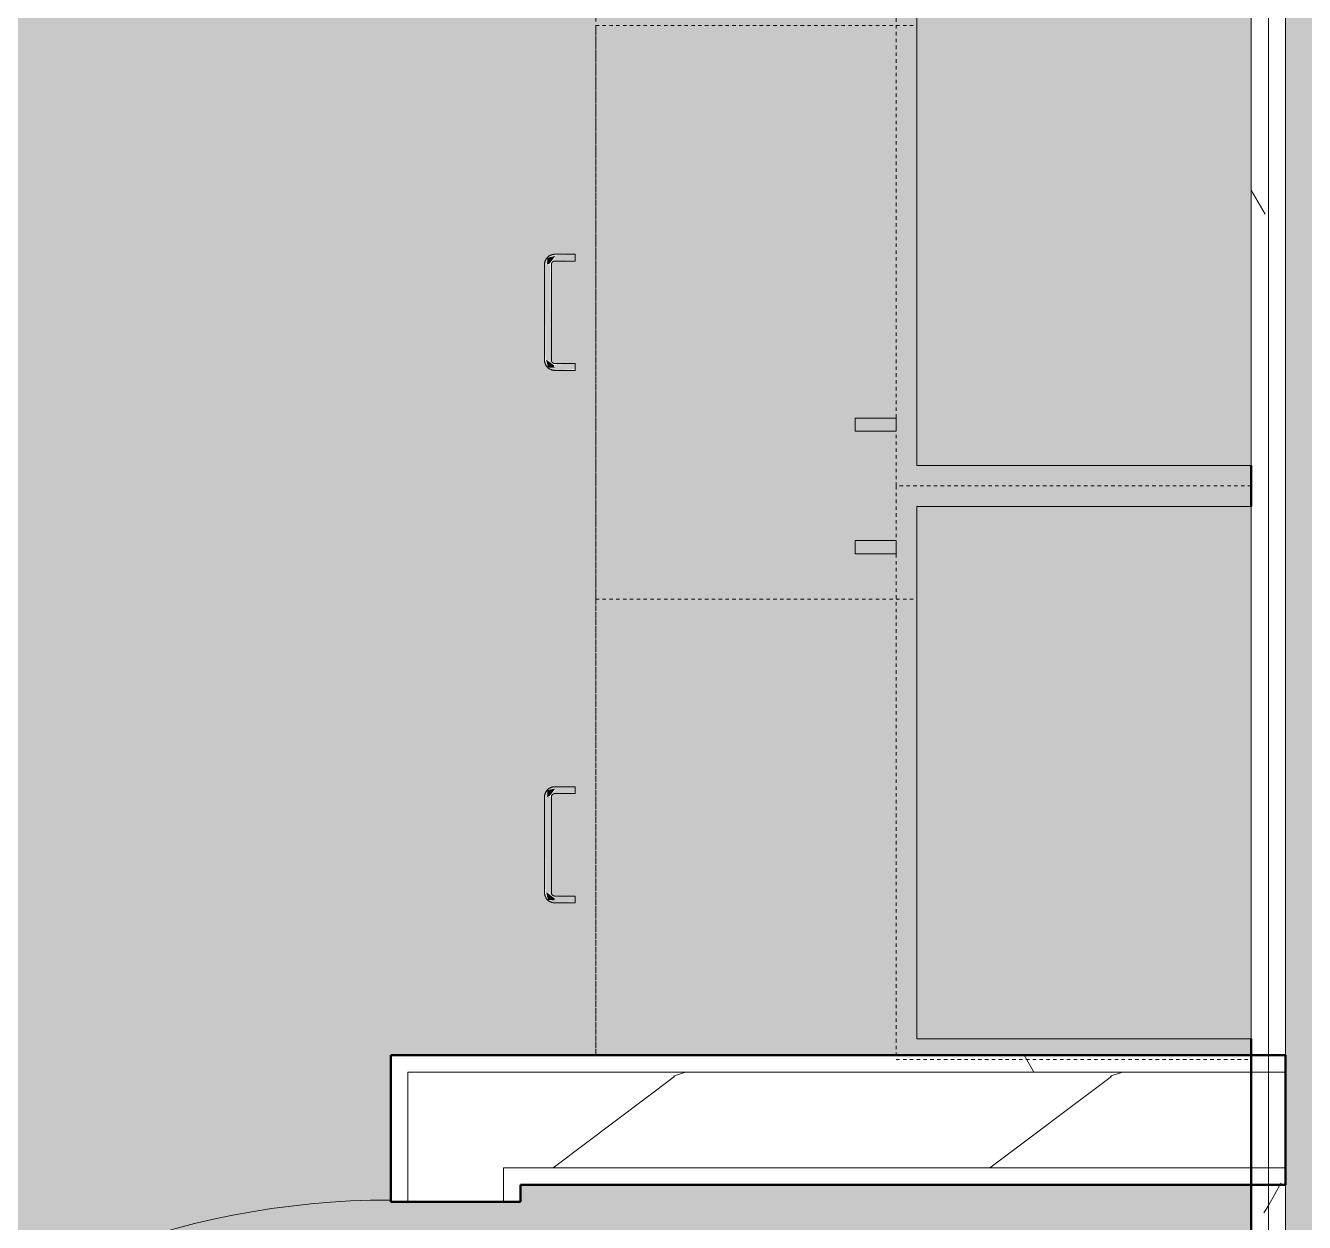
# Model space of a CAD drawing. Header units: inches. Extents: x -4218 to -1814, y 9706 to 12426.
# Drawn here: x -2561 to -2514.18, y 11286.82 to 11330.65 of the extents above; entities that cross this region are included whole.
import ezdxf

# ---------------------------------------------------------------- set-up
doc = ezdxf.new("R2010")
doc.units = ezdxf.units.IN
doc.header["$MEASUREMENT"] = 0
doc.linetypes.add('Dash', pattern=[0.25, 0.125, -0.125])
for name, color, linetype, lineweight in [('0-1', 7, 'Continuous', 5), ('0-2', 10, 'Continuous', 13), ('A-AREA-PATT-3', 7, 'Continuous', 9), ('A-DOOR-1', 7, 'Continuous', 9), ('A-DOOR-2', 50, 'Continuous', 20), ('A-WALL', 113, 'Continuous', 13), ('A-WALL-2', 250, 'Continuous', 50), ('A-WALL-3', 10, 'Continuous', 13), ('A-WALL-PATT-1', 7, 'Continuous', 9), ('A-WALL-PATT-2', 253, 'Continuous', 9), ('A-WALL-PATT-4', 111, 'Continuous', 9), ('I-WALL-3', 2, 'Continuous', 50), ('Q-CASE', 31, 'Continuous', 9), ('Q-CASE-1', 9, 'Continuous', 9), ('Q-CASE-3', 7, 'Continuous', 9), ('Q-CASE-4', 7, 'Dash', 9), ('Q-CASE-HDLN-1', 7, 'Dash', 9), ('Q-CASE-HDLN-2', 31, 'Continuous', 9)]:
    doc.layers.add(name, color=color, linetype=linetype, lineweight=lineweight)
pattern_1 = [(0, (0, 0), (30.72, 7.68), [1.267, -21.773, 1.267, -21.773, -122.88]), (0, (0, 0), (30.72, 7.68), [-46.08, 1.267, -44.813, 1.267, -21.773, -53.76]), (0, (0, 0), (30.72, 7.68), [-115.2, 1.267, -14.093, 1.267, -37.133]), (120, (11.52, 3.84), (-22.011075, 22.7643004), [1.267, -21.773, 1.267, -21.773, -122.88]), (120, (11.52, 3.84), (-22.011075, 22.7643004), [-46.08, 1.267, -44.813, 1.267, -21.773, -53.76]), (120, (11.52, 3.84), (-22.011075, 22.7643004), [-115.2, 1.267, -14.093, 1.267, -37.133]), (240, (15.36, 19.2), (-8.708925, -30.4443004), [1.267, -21.773, 1.267, -21.773, -122.88]), (240, (15.36, 19.2), (-8.708925, -30.4443004), [-46.08, 1.267, -44.813, 1.267, -21.773, -53.76]), (240, (15.36, 19.2), (-8.708925, -30.4443004), [-115.2, 1.267, -14.093, 1.267, -37.133])]

# ---------------------------------------------------------------- blocks, each defined once
blk = doc.blocks.new('OD_CW_Countertop - OD_CW_Countertop-2380624-FLOOR PLAN - 3RD FLOOR')
at = {"layer": 'Q-CASE-HDLN-1'}
blk.add_line((0.738, 0), (130.706, 0), dxfattribs=at)
blk = doc.blocks.new('Single-Flush - 30_ x 80_ - MAGIC PAK DOOR-1421383-FLOOR PLAN - 3RD FLOOR')
at = {"layer": 'A-DOOR-1'}
blk.add_arc((15, -2.375), 30.067, 180, 266.1859, dxfattribs=at)
at = {"layer": 'A-DOOR-2'}
for p, q in [((13, -2.375), (13, -32.375)), ((15, -2.375), (13, -2.375)), ((15, -2.375), (15, -32.375)), ((15, -32.375), (13, -32.375))]:
    blk.add_line(p, q, dxfattribs=at)
blk = doc.blocks.new('Drawer_Base_Cabinet_3_drawer_12205 - 21_-V70-FLOOR PLAN - 3RD FLOOR')
at = {"layer": 'Q-CASE'}
for points in [[(-1.383, -24.75), (-1.351, -25.5), (-1.142, -25.5), (-1.174, -24.75), (-1.371, -24.75)], [(2.617, -24.75), (2.649, -25.5), (2.858, -25.5), (2.826, -24.75), (2.629, -24.75)], [(-1.325, -25.5), (-1.253, -25.77), (-1.012, -25.782), (-1.047, -25.687), (-1.295, -25.5)], [(-1.012, -25.75), (-1.012, -25.875), (2.488, -25.838), (2.488, -25.625), (-1.012, -25.662), (-1.012, -25.718)], [(2.488, -25.812), (2.756, -25.75), (2.77, -25.5), (2.675, -25.535), (2.488, -25.782)]]:
    blk.add_hatch(color=256, dxfattribs=at).paths.add_polyline_path(points, flags=0)
at = {"layer": 'Q-CASE-HDLN-1'}
for p, q in [((-9.762, -24), (-9.762, -12.25)), ((11.238, -24), (11.238, -12.25)), ((11.238, -24), (-9.762, -24))]:
    blk.add_line(p, q, dxfattribs=at)
at = {"layer": 'Q-CASE-HDLN-2'}
for p, q in [((-1.387, -24.75), (-1.387, -25.5)), ((-1.387, -24.75), (-1.383, -24.75)), ((-1.383, -24.75), (-1.387, -24.75)), ((-1.387, -24.75), (-1.387, -25.5)), ((-1.387, -24.75), (-1.383, -24.75)), ((-1.383, -24.75), (-1.387, -24.75)), ((-1.387, -24.75), (-1.387, -25.5)), ((-1.387, -24.75), (-1.137, -24.75)), ((-1.383, -24.75), (-1.387, -24.75)), ((-1.142, -24.75), (-1.137, -24.75)), ((-1.137, -24.75), (-1.142, -24.75)), ((-1.142, -24.75), (-1.137, -24.75)), ((-1.137, -24.75), (-1.142, -24.75)), ((-1.137, -24.75), (-1.142, -24.75)), ((-1.137, -25.5), (-1.137, -24.75)), ((-1.137, -25.5), (-1.137, -24.75)), ((-1.137, -25.5), (-1.137, -24.75)), ((2.613, -24.75), (2.613, -25.5)), ((2.617, -24.75), (2.613, -24.75)), ((2.613, -24.75), (2.617, -24.75)), ((2.613, -24.75), (2.613, -25.5)), ((2.617, -24.75), (2.613, -24.75)), ((2.613, -24.75), (2.617, -24.75)), ((2.613, -24.75), (2.613, -25.5)), ((2.617, -24.75), (2.613, -24.75)), ((2.613, -24.75), (2.863, -24.75)), ((2.863, -24.75), (2.858, -24.75)), ((2.858, -24.75), (2.863, -24.75)), ((2.863, -24.75), (2.858, -24.75)), ((2.858, -24.75), (2.863, -24.75)), ((2.863, -24.75), (2.858, -24.75)), ((2.863, -25.5), (2.863, -24.75)), ((2.863, -25.5), (2.863, -24.75)), ((2.863, -25.5), (2.863, -24.75)), ((2.488, -25.625), (-1.012, -25.625)), ((-1.012, -25.875), (2.488, -25.875))]:
    blk.add_line(p, q, dxfattribs=at)
at = {"layer": 'Q-CASE-HDLN-2', "flags": 128}
for points in [[(-1.387, -25.5), (-1.387, -25.515), (-1.386, -25.53), (-1.385, -25.545), (-1.383, -25.56), (-1.38, -25.575), (-1.377, -25.589), (-1.373, -25.604), (-1.368, -25.618), (-1.363, -25.632), (-1.358, -25.646), (-1.352, -25.66), (-1.345, -25.673), (-1.338, -25.686), (-1.33, -25.699), (-1.322, -25.712), (-1.313, -25.724), (-1.304, -25.736), (-1.294, -25.747), (-1.284, -25.758)], [(-1.387, -25.5), (-1.387, -25.515), (-1.386, -25.53), (-1.385, -25.545), (-1.383, -25.56), (-1.38, -25.575), (-1.377, -25.589), (-1.373, -25.604), (-1.368, -25.618), (-1.363, -25.632), (-1.358, -25.646), (-1.352, -25.66), (-1.345, -25.673), (-1.338, -25.686), (-1.33, -25.699), (-1.322, -25.712), (-1.313, -25.724), (-1.304, -25.736), (-1.294, -25.747), (-1.284, -25.758)], [(-1.387, -25.5), (-1.387, -25.515), (-1.386, -25.53), (-1.385, -25.545), (-1.383, -25.56), (-1.38, -25.575), (-1.377, -25.589), (-1.373, -25.604), (-1.368, -25.618), (-1.363, -25.632), (-1.358, -25.646), (-1.352, -25.66), (-1.345, -25.673), (-1.338, -25.686), (-1.33, -25.699), (-1.322, -25.712), (-1.313, -25.724), (-1.304, -25.736), (-1.294, -25.747), (-1.284, -25.758), (-1.274, -25.769), (-1.263, -25.779), (-1.251, -25.789), (-1.239, -25.798), (-1.227, -25.807), (-1.215, -25.816), (-1.202, -25.823), (-1.189, -25.831), (-1.176, -25.838), (-1.162, -25.844), (-1.148, -25.85), (-1.134, -25.855), (-1.12, -25.859), (-1.105, -25.863), (-1.091, -25.867), (-1.076, -25.87), (-1.061, -25.872), (-1.046, -25.873), (-1.031, -25.875), (-1.016, -25.875), (-1.012, -25.875)], [(-1.012, -25.625), (-1.017, -25.625), (-1.022, -25.625), (-1.027, -25.624), (-1.032, -25.623), (-1.037, -25.623), (-1.042, -25.621), (-1.047, -25.62), (-1.052, -25.619), (-1.056, -25.617), (-1.061, -25.615), (-1.066, -25.613), (-1.07, -25.611), (-1.074, -25.608), (-1.079, -25.606), (-1.083, -25.603), (-1.087, -25.6), (-1.091, -25.597), (-1.095, -25.594), (-1.098, -25.591), (-1.102, -25.587), (-1.105, -25.583), (-1.109, -25.58), (-1.112, -25.576), (-1.115, -25.572), (-1.117, -25.568), (-1.12, -25.563), (-1.123, -25.559), (-1.125, -25.554), (-1.127, -25.55), (-1.129, -25.545), (-1.131, -25.541), (-1.132, -25.536), (-1.133, -25.531), (-1.135, -25.526), (-1.135, -25.521), (-1.136, -25.516), (-1.137, -25.511), (-1.137, -25.506), (-1.137, -25.501), (-1.137, -25.5)], [(-1.012, -25.625), (-1.017, -25.625), (-1.022, -25.625), (-1.027, -25.624), (-1.032, -25.623), (-1.037, -25.623), (-1.042, -25.621), (-1.047, -25.62), (-1.052, -25.619), (-1.056, -25.617), (-1.061, -25.615), (-1.066, -25.613), (-1.07, -25.611), (-1.074, -25.608), (-1.079, -25.606), (-1.083, -25.603), (-1.087, -25.6), (-1.091, -25.597), (-1.095, -25.594), (-1.098, -25.591), (-1.102, -25.587), (-1.105, -25.583), (-1.109, -25.58), (-1.112, -25.576), (-1.115, -25.572), (-1.117, -25.568), (-1.12, -25.563), (-1.123, -25.559), (-1.125, -25.554), (-1.127, -25.55), (-1.129, -25.545), (-1.131, -25.541), (-1.132, -25.536), (-1.133, -25.531), (-1.135, -25.526), (-1.135, -25.521), (-1.136, -25.516), (-1.137, -25.511), (-1.137, -25.506), (-1.137, -25.501), (-1.137, -25.5)], [(-1.012, -25.625), (-1.017, -25.625), (-1.022, -25.625), (-1.027, -25.624), (-1.032, -25.623), (-1.037, -25.623), (-1.042, -25.621), (-1.047, -25.62), (-1.052, -25.619), (-1.056, -25.617), (-1.061, -25.615), (-1.066, -25.613), (-1.07, -25.611), (-1.074, -25.608), (-1.079, -25.606), (-1.083, -25.603), (-1.087, -25.6), (-1.091, -25.597), (-1.095, -25.594), (-1.098, -25.591), (-1.102, -25.587), (-1.105, -25.583), (-1.109, -25.58), (-1.112, -25.576), (-1.115, -25.572), (-1.117, -25.568), (-1.12, -25.563), (-1.123, -25.559), (-1.125, -25.554), (-1.127, -25.55), (-1.129, -25.545), (-1.131, -25.541), (-1.132, -25.536), (-1.133, -25.531), (-1.135, -25.526), (-1.135, -25.521), (-1.136, -25.516), (-1.137, -25.511), (-1.137, -25.506), (-1.137, -25.501), (-1.137, -25.5)], [(2.488, -25.875), (2.503, -25.875), (2.518, -25.874), (2.533, -25.872), (2.547, -25.87), (2.562, -25.868), (2.577, -25.864), (2.591, -25.86), (2.606, -25.856), (2.62, -25.851), (2.634, -25.845), (2.647, -25.839), (2.661, -25.833), (2.674, -25.825), (2.687, -25.818), (2.699, -25.81), (2.712, -25.801), (2.724, -25.792), (2.735, -25.782), (2.746, -25.772), (2.757, -25.761), (2.767, -25.75), (2.777, -25.739), (2.786, -25.727), (2.795, -25.715), (2.803, -25.703), (2.811, -25.69), (2.818, -25.677), (2.825, -25.663), (2.832, -25.65), (2.837, -25.636), (2.842, -25.622), (2.847, -25.608), (2.851, -25.593), (2.854, -25.578), (2.857, -25.564), (2.86, -25.549), (2.861, -25.534), (2.862, -25.519), (2.863, -25.504), (2.863, -25.5)], [(2.613, -25.5), (2.613, -25.505), (2.612, -25.51), (2.612, -25.515), (2.611, -25.52), (2.61, -25.525), (2.609, -25.53), (2.608, -25.535), (2.606, -25.539), (2.605, -25.544), (2.603, -25.549), (2.601, -25.553), (2.599, -25.558), (2.596, -25.562), (2.594, -25.566), (2.591, -25.571), (2.588, -25.575), (2.585, -25.579), (2.582, -25.582), (2.578, -25.586), (2.575, -25.59), (2.571, -25.593), (2.567, -25.596), (2.563, -25.599), (2.559, -25.602), (2.555, -25.605), (2.551, -25.608), (2.547, -25.61), (2.542, -25.613), (2.538, -25.615), (2.533, -25.617), (2.528, -25.618), (2.524, -25.62), (2.519, -25.621), (2.514, -25.622), (2.509, -25.623), (2.504, -25.624), (2.499, -25.624), (2.494, -25.625), (2.489, -25.625), (2.488, -25.625)], [(2.613, -25.5), (2.613, -25.505), (2.612, -25.51), (2.612, -25.515), (2.611, -25.52), (2.61, -25.525), (2.609, -25.53), (2.608, -25.535), (2.606, -25.539), (2.605, -25.544), (2.603, -25.549), (2.601, -25.553), (2.599, -25.558), (2.596, -25.562), (2.594, -25.566), (2.591, -25.571), (2.588, -25.575), (2.585, -25.579), (2.582, -25.582), (2.578, -25.586), (2.575, -25.59), (2.571, -25.593), (2.567, -25.596), (2.563, -25.599), (2.559, -25.602), (2.555, -25.605), (2.551, -25.608), (2.547, -25.61), (2.542, -25.613), (2.538, -25.615), (2.533, -25.617), (2.528, -25.618), (2.524, -25.62), (2.519, -25.621), (2.514, -25.622), (2.509, -25.623), (2.504, -25.624), (2.499, -25.624), (2.494, -25.625), (2.489, -25.625)], [(2.613, -25.5), (2.613, -25.505), (2.612, -25.51), (2.612, -25.515), (2.611, -25.52), (2.61, -25.525), (2.609, -25.53), (2.608, -25.535), (2.606, -25.539), (2.605, -25.544), (2.603, -25.549), (2.601, -25.553), (2.599, -25.558), (2.596, -25.562), (2.594, -25.566), (2.591, -25.571), (2.588, -25.575), (2.585, -25.579), (2.582, -25.582), (2.578, -25.586), (2.575, -25.59), (2.571, -25.593), (2.567, -25.596), (2.563, -25.599), (2.559, -25.602), (2.555, -25.605), (2.551, -25.608), (2.547, -25.61), (2.542, -25.613), (2.538, -25.615), (2.533, -25.617), (2.528, -25.618), (2.524, -25.62), (2.519, -25.621), (2.514, -25.622), (2.509, -25.623), (2.504, -25.624), (2.499, -25.624), (2.494, -25.625), (2.489, -25.625)], [(2.767, -25.75), (2.777, -25.739), (2.786, -25.727), (2.795, -25.715), (2.803, -25.703), (2.811, -25.69), (2.818, -25.677), (2.825, -25.663), (2.832, -25.65), (2.837, -25.636), (2.842, -25.622), (2.847, -25.608), (2.851, -25.593), (2.854, -25.578), (2.857, -25.564), (2.86, -25.549), (2.861, -25.534), (2.862, -25.519), (2.863, -25.504), (2.863, -25.5)], [(2.767, -25.75), (2.777, -25.739), (2.786, -25.727), (2.795, -25.715), (2.803, -25.703), (2.811, -25.69), (2.818, -25.677), (2.825, -25.663), (2.832, -25.65), (2.837, -25.636), (2.842, -25.622), (2.847, -25.608), (2.851, -25.593), (2.854, -25.578), (2.857, -25.564), (2.86, -25.549), (2.861, -25.534), (2.862, -25.519), (2.863, -25.504), (2.863, -25.5)], [(-1.263, -25.779), (-1.251, -25.789), (-1.239, -25.798), (-1.227, -25.807), (-1.215, -25.816), (-1.202, -25.823), (-1.189, -25.831), (-1.176, -25.838), (-1.162, -25.844), (-1.148, -25.85), (-1.134, -25.855), (-1.12, -25.859), (-1.105, -25.863), (-1.091, -25.867), (-1.076, -25.87), (-1.061, -25.872), (-1.046, -25.873), (-1.031, -25.875), (-1.016, -25.875), (-1.012, -25.875)], [(-1.263, -25.779), (-1.251, -25.789), (-1.239, -25.798), (-1.227, -25.807), (-1.215, -25.816), (-1.202, -25.823), (-1.189, -25.831), (-1.176, -25.838), (-1.162, -25.844), (-1.148, -25.85), (-1.134, -25.855), (-1.12, -25.859), (-1.105, -25.863), (-1.091, -25.867), (-1.076, -25.87), (-1.061, -25.872), (-1.046, -25.873), (-1.031, -25.875), (-1.016, -25.875), (-1.012, -25.875)], [(2.488, -25.875), (2.503, -25.875), (2.518, -25.874), (2.533, -25.872), (2.547, -25.87), (2.562, -25.868), (2.577, -25.864), (2.591, -25.86), (2.606, -25.856), (2.62, -25.851), (2.634, -25.845), (2.647, -25.839), (2.661, -25.833), (2.674, -25.825), (2.687, -25.818), (2.699, -25.81), (2.712, -25.801), (2.724, -25.792), (2.735, -25.782), (2.746, -25.772)], [(2.488, -25.875), (2.503, -25.875), (2.518, -25.874), (2.533, -25.872), (2.547, -25.87), (2.562, -25.868), (2.577, -25.864), (2.591, -25.86), (2.606, -25.856), (2.62, -25.851), (2.634, -25.845), (2.647, -25.839), (2.661, -25.833), (2.674, -25.825), (2.687, -25.818), (2.699, -25.81), (2.712, -25.801), (2.724, -25.792), (2.735, -25.782), (2.746, -25.772)]]:
    blk.add_lwpolyline(points, dxfattribs=at)
blk = doc.blocks.new('Drawer_Base_Cabinet_3_drawer_12205 - 18_-V71-FLOOR PLAN - 3RD FLOOR')
at = {"layer": 'Q-CASE'}
for points in [[(-1.383, -25.5), (-1.142, -25.5), (-1.174, -24.75), (-1.383, -24.75), (-1.383, -25.447)], [(2.617, -24.75), (2.649, -25.5), (2.858, -25.5), (2.826, -24.75), (2.629, -24.75)], [(-1.325, -25.5), (-1.262, -25.768), (-1.012, -25.782), (-1.047, -25.687), (-1.295, -25.5)], [(-1.012, -25.625), (-1.012, -25.875), (2.488, -25.838), (2.488, -25.625), (-0.644, -25.625)], [(2.488, -25.812), (2.756, -25.75), (2.77, -25.5), (2.705, -25.5), (2.488, -25.782)]]:
    blk.add_hatch(color=256, dxfattribs=at).paths.add_polyline_path(points, flags=0)
at = {"layer": 'Q-CASE-HDLN-1'}
for p, q in [((-8.262, -24), (-8.262, -12.25)), ((8.436, -24), (-8.262, -24))]:
    blk.add_line(p, q, dxfattribs=at)
at = {"layer": 'Q-CASE-HDLN-2'}
for p, q in [((-1.387, -24.75), (-1.387, -25.5)), ((-1.387, -24.75), (-1.383, -24.75)), ((-1.383, -24.75), (-1.387, -24.75)), ((-1.387, -24.75), (-1.387, -25.5)), ((-1.387, -24.75), (-1.383, -24.75)), ((-1.383, -24.75), (-1.387, -24.75)), ((-1.387, -24.75), (-1.387, -25.5)), ((-1.387, -24.75), (-1.137, -24.75)), ((-1.383, -24.75), (-1.387, -24.75)), ((-1.142, -24.75), (-1.137, -24.75)), ((-1.137, -24.75), (-1.142, -24.75)), ((-1.142, -24.75), (-1.137, -24.75)), ((-1.137, -24.75), (-1.142, -24.75)), ((-1.137, -24.75), (-1.142, -24.75)), ((-1.137, -25.5), (-1.137, -24.75)), ((-1.137, -25.5), (-1.137, -24.75)), ((-1.137, -25.5), (-1.137, -24.75)), ((2.613, -24.75), (2.613, -25.5)), ((2.617, -24.75), (2.613, -24.75)), ((2.613, -24.75), (2.617, -24.75)), ((2.613, -24.75), (2.613, -25.5)), ((2.617, -24.75), (2.613, -24.75)), ((2.613, -24.75), (2.617, -24.75)), ((2.613, -24.75), (2.613, -25.5)), ((2.617, -24.75), (2.613, -24.75)), ((2.613, -24.75), (2.863, -24.75)), ((2.863, -24.75), (2.858, -24.75)), ((2.858, -24.75), (2.863, -24.75)), ((2.863, -24.75), (2.858, -24.75)), ((2.858, -24.75), (2.863, -24.75)), ((2.863, -24.75), (2.858, -24.75)), ((2.863, -25.5), (2.863, -24.75)), ((2.863, -25.5), (2.863, -24.75)), ((2.863, -25.5), (2.863, -24.75)), ((2.488, -25.625), (-1.012, -25.625)), ((-1.012, -25.875), (2.488, -25.875))]:
    blk.add_line(p, q, dxfattribs=at)
at = {"layer": 'Q-CASE-HDLN-2', "flags": 128}
for points in [[(-1.387, -25.5), (-1.387, -25.515), (-1.386, -25.53), (-1.385, -25.545), (-1.383, -25.56), (-1.38, -25.575), (-1.377, -25.589), (-1.373, -25.604), (-1.368, -25.618), (-1.363, -25.632), (-1.358, -25.646), (-1.352, -25.66), (-1.345, -25.673), (-1.338, -25.686), (-1.33, -25.699), (-1.322, -25.712), (-1.313, -25.724), (-1.304, -25.736), (-1.294, -25.747), (-1.284, -25.758)], [(-1.387, -25.5), (-1.387, -25.515), (-1.386, -25.53), (-1.385, -25.545), (-1.383, -25.56), (-1.38, -25.575), (-1.377, -25.589), (-1.373, -25.604), (-1.368, -25.618), (-1.363, -25.632), (-1.358, -25.646), (-1.352, -25.66), (-1.345, -25.673), (-1.338, -25.686), (-1.33, -25.699), (-1.322, -25.712), (-1.313, -25.724), (-1.304, -25.736), (-1.294, -25.747), (-1.284, -25.758)], [(-1.387, -25.5), (-1.387, -25.515), (-1.386, -25.53), (-1.385, -25.545), (-1.383, -25.56), (-1.38, -25.575), (-1.377, -25.589), (-1.373, -25.604), (-1.368, -25.618), (-1.363, -25.632), (-1.358, -25.646), (-1.352, -25.66), (-1.345, -25.673), (-1.338, -25.686), (-1.33, -25.699), (-1.322, -25.712), (-1.313, -25.724), (-1.304, -25.736), (-1.294, -25.747), (-1.284, -25.758), (-1.274, -25.769), (-1.263, -25.779), (-1.251, -25.789), (-1.239, -25.798), (-1.227, -25.807), (-1.215, -25.816), (-1.202, -25.823), (-1.189, -25.831), (-1.176, -25.838), (-1.162, -25.844), (-1.148, -25.85), (-1.134, -25.855), (-1.12, -25.859), (-1.105, -25.863), (-1.091, -25.867), (-1.076, -25.87), (-1.061, -25.872), (-1.046, -25.873), (-1.031, -25.875), (-1.016, -25.875), (-1.012, -25.875)], [(-1.012, -25.625), (-1.017, -25.625), (-1.022, -25.625), (-1.027, -25.624), (-1.032, -25.623), (-1.037, -25.623), (-1.042, -25.621), (-1.047, -25.62), (-1.052, -25.619), (-1.056, -25.617), (-1.061, -25.615), (-1.066, -25.613), (-1.07, -25.611), (-1.074, -25.608), (-1.079, -25.606), (-1.083, -25.603), (-1.087, -25.6), (-1.091, -25.597), (-1.095, -25.594), (-1.098, -25.591), (-1.102, -25.587), (-1.105, -25.583), (-1.109, -25.58), (-1.112, -25.576), (-1.115, -25.572), (-1.117, -25.568), (-1.12, -25.563), (-1.123, -25.559), (-1.125, -25.554), (-1.127, -25.55), (-1.129, -25.545), (-1.131, -25.541), (-1.132, -25.536), (-1.133, -25.531), (-1.135, -25.526), (-1.135, -25.521), (-1.136, -25.516), (-1.137, -25.511), (-1.137, -25.506), (-1.137, -25.501), (-1.137, -25.5)], [(-1.012, -25.625), (-1.017, -25.625), (-1.022, -25.625), (-1.027, -25.624), (-1.032, -25.623), (-1.037, -25.623), (-1.042, -25.621), (-1.047, -25.62), (-1.052, -25.619), (-1.056, -25.617), (-1.061, -25.615), (-1.066, -25.613), (-1.07, -25.611), (-1.074, -25.608), (-1.079, -25.606), (-1.083, -25.603), (-1.087, -25.6), (-1.091, -25.597), (-1.095, -25.594), (-1.098, -25.591), (-1.102, -25.587), (-1.105, -25.583), (-1.109, -25.58), (-1.112, -25.576), (-1.115, -25.572), (-1.117, -25.568), (-1.12, -25.563), (-1.123, -25.559), (-1.125, -25.554), (-1.127, -25.55), (-1.129, -25.545), (-1.131, -25.541), (-1.132, -25.536), (-1.133, -25.531), (-1.135, -25.526), (-1.135, -25.521), (-1.136, -25.516), (-1.137, -25.511), (-1.137, -25.506), (-1.137, -25.501), (-1.137, -25.5)], [(-1.012, -25.625), (-1.017, -25.625), (-1.022, -25.625), (-1.027, -25.624), (-1.032, -25.623), (-1.037, -25.623), (-1.042, -25.621), (-1.047, -25.62), (-1.052, -25.619), (-1.056, -25.617), (-1.061, -25.615), (-1.066, -25.613), (-1.07, -25.611), (-1.074, -25.608), (-1.079, -25.606), (-1.083, -25.603), (-1.087, -25.6), (-1.091, -25.597), (-1.095, -25.594), (-1.098, -25.591), (-1.102, -25.587), (-1.105, -25.583), (-1.109, -25.58), (-1.112, -25.576), (-1.115, -25.572), (-1.117, -25.568), (-1.12, -25.563), (-1.123, -25.559), (-1.125, -25.554), (-1.127, -25.55), (-1.129, -25.545), (-1.131, -25.541), (-1.132, -25.536), (-1.133, -25.531), (-1.135, -25.526), (-1.135, -25.521), (-1.136, -25.516), (-1.137, -25.511), (-1.137, -25.506), (-1.137, -25.501), (-1.137, -25.5)], [(2.488, -25.875), (2.503, -25.875), (2.518, -25.874), (2.533, -25.872), (2.547, -25.87), (2.562, -25.868), (2.577, -25.864), (2.591, -25.86), (2.606, -25.856), (2.62, -25.851), (2.634, -25.845), (2.647, -25.839), (2.661, -25.833), (2.674, -25.825), (2.687, -25.818), (2.699, -25.81), (2.712, -25.801), (2.724, -25.792), (2.735, -25.782), (2.746, -25.772), (2.757, -25.761), (2.767, -25.75), (2.777, -25.739), (2.786, -25.727), (2.795, -25.715), (2.803, -25.703), (2.811, -25.69), (2.818, -25.677), (2.825, -25.663), (2.832, -25.65), (2.837, -25.636), (2.842, -25.622), (2.847, -25.608), (2.851, -25.593), (2.854, -25.578), (2.857, -25.564), (2.86, -25.549), (2.861, -25.534), (2.862, -25.519), (2.863, -25.504), (2.863, -25.5)], [(2.613, -25.5), (2.613, -25.505), (2.612, -25.51), (2.612, -25.515), (2.611, -25.52), (2.61, -25.525), (2.609, -25.53), (2.608, -25.535), (2.606, -25.539), (2.605, -25.544), (2.603, -25.549), (2.601, -25.553), (2.599, -25.558), (2.596, -25.562), (2.594, -25.566), (2.591, -25.571), (2.588, -25.575), (2.585, -25.579), (2.582, -25.582), (2.578, -25.586), (2.575, -25.59), (2.571, -25.593), (2.567, -25.596), (2.563, -25.599), (2.559, -25.602), (2.555, -25.605), (2.551, -25.608), (2.547, -25.61), (2.542, -25.613), (2.538, -25.615), (2.533, -25.617), (2.528, -25.618), (2.524, -25.62), (2.519, -25.621), (2.514, -25.622), (2.509, -25.623), (2.504, -25.624), (2.499, -25.624), (2.494, -25.625), (2.489, -25.625), (2.488, -25.625)], [(2.613, -25.5), (2.613, -25.505), (2.612, -25.51), (2.612, -25.515), (2.611, -25.52), (2.61, -25.525), (2.609, -25.53), (2.608, -25.535), (2.606, -25.539), (2.605, -25.544), (2.603, -25.549), (2.601, -25.553), (2.599, -25.558), (2.596, -25.562), (2.594, -25.566), (2.591, -25.571), (2.588, -25.575), (2.585, -25.579), (2.582, -25.582), (2.578, -25.586), (2.575, -25.59), (2.571, -25.593), (2.567, -25.596), (2.563, -25.599), (2.559, -25.602), (2.555, -25.605), (2.551, -25.608), (2.547, -25.61), (2.542, -25.613), (2.538, -25.615), (2.533, -25.617), (2.528, -25.618), (2.524, -25.62), (2.519, -25.621), (2.514, -25.622), (2.509, -25.623), (2.504, -25.624), (2.499, -25.624), (2.494, -25.625), (2.489, -25.625)], [(2.613, -25.5), (2.613, -25.505), (2.612, -25.51), (2.612, -25.515), (2.611, -25.52), (2.61, -25.525), (2.609, -25.53), (2.608, -25.535), (2.606, -25.539), (2.605, -25.544), (2.603, -25.549), (2.601, -25.553), (2.599, -25.558), (2.596, -25.562), (2.594, -25.566), (2.591, -25.571), (2.588, -25.575), (2.585, -25.579), (2.582, -25.582), (2.578, -25.586), (2.575, -25.59), (2.571, -25.593), (2.567, -25.596), (2.563, -25.599), (2.559, -25.602), (2.555, -25.605), (2.551, -25.608), (2.547, -25.61), (2.542, -25.613), (2.538, -25.615), (2.533, -25.617), (2.528, -25.618), (2.524, -25.62), (2.519, -25.621), (2.514, -25.622), (2.509, -25.623), (2.504, -25.624), (2.499, -25.624), (2.494, -25.625), (2.489, -25.625)], [(2.767, -25.75), (2.777, -25.739), (2.786, -25.727), (2.795, -25.715), (2.803, -25.703), (2.811, -25.69), (2.818, -25.677), (2.825, -25.663), (2.832, -25.65), (2.837, -25.636), (2.842, -25.622), (2.847, -25.608), (2.851, -25.593), (2.854, -25.578), (2.857, -25.564), (2.86, -25.549), (2.861, -25.534), (2.862, -25.519), (2.863, -25.504), (2.863, -25.5)], [(2.767, -25.75), (2.777, -25.739), (2.786, -25.727), (2.795, -25.715), (2.803, -25.703), (2.811, -25.69), (2.818, -25.677), (2.825, -25.663), (2.832, -25.65), (2.837, -25.636), (2.842, -25.622), (2.847, -25.608), (2.851, -25.593), (2.854, -25.578), (2.857, -25.564), (2.86, -25.549), (2.861, -25.534), (2.862, -25.519), (2.863, -25.504), (2.863, -25.5)], [(-1.263, -25.779), (-1.251, -25.789), (-1.239, -25.798), (-1.227, -25.807), (-1.215, -25.816), (-1.202, -25.823), (-1.189, -25.831), (-1.176, -25.838), (-1.162, -25.844), (-1.148, -25.85), (-1.134, -25.855), (-1.12, -25.859), (-1.105, -25.863), (-1.091, -25.867), (-1.076, -25.87), (-1.061, -25.872), (-1.046, -25.873), (-1.031, -25.875), (-1.016, -25.875), (-1.012, -25.875)], [(-1.263, -25.779), (-1.251, -25.789), (-1.239, -25.798), (-1.227, -25.807), (-1.215, -25.816), (-1.202, -25.823), (-1.189, -25.831), (-1.176, -25.838), (-1.162, -25.844), (-1.148, -25.85), (-1.134, -25.855), (-1.12, -25.859), (-1.105, -25.863), (-1.091, -25.867), (-1.076, -25.87), (-1.061, -25.872), (-1.046, -25.873), (-1.031, -25.875), (-1.016, -25.875), (-1.012, -25.875)], [(2.488, -25.875), (2.503, -25.875), (2.518, -25.874), (2.533, -25.872), (2.547, -25.87), (2.562, -25.868), (2.577, -25.864), (2.591, -25.86), (2.606, -25.856), (2.62, -25.851), (2.634, -25.845), (2.647, -25.839), (2.661, -25.833), (2.674, -25.825), (2.687, -25.818), (2.699, -25.81), (2.712, -25.801), (2.724, -25.792), (2.735, -25.782), (2.746, -25.772)], [(2.488, -25.875), (2.503, -25.875), (2.518, -25.874), (2.533, -25.872), (2.547, -25.87), (2.562, -25.868), (2.577, -25.864), (2.591, -25.86), (2.606, -25.856), (2.62, -25.851), (2.634, -25.845), (2.647, -25.839), (2.661, -25.833), (2.674, -25.825), (2.687, -25.818), (2.699, -25.81), (2.712, -25.801), (2.724, -25.792), (2.735, -25.782), (2.746, -25.772)]]:
    blk.add_lwpolyline(points, dxfattribs=at)
blk = doc.blocks.new('300 Series Wall Hung Cabinet_301 - 21_-2351003-FLOOR PLAN - 3RD FLOOR')
at = {"layer": 'Q-CASE-1'}
for points in [[(-8.5, 13.188), (-8.012, 13.188), (-8.012, 14.687), (-8.5, 14.687)], [(-9.75, 0.187), (9.75, 0.187), (9.75, 12.438), (-9.75, 12.438), (-9.75, 8.425)]]:
    blk.add_hatch(color=256, dxfattribs=at).paths.add_polyline_path(points, flags=0)
at = {"layer": 'Q-CASE-3'}
for p, q in [((-8.012, 14.687), (-8.5, 14.687)), ((-8.5, 14.687), (-8.5, 13.188)), ((-8.012, 13.188), (-8.012, 14.687)), ((-8.012, 13.188), (-8.5, 13.188)), ((9.75, 12.438), (-9.75, 12.438)), ((-9.75, 12.438), (-9.75, 0.187)), ((9.75, 0.187), (9.75, 12.438)), ((-9.75, 0.187), (9.75, 0.187))]:
    blk.add_line(p, q, dxfattribs=at)
at = {"layer": 'Q-CASE-4'}
for p, q in [((-10.5, 0.187), (-10.5, 13.188)), ((-10.5, 13.188), (10.5, 13.188)), ((10.5, 13.188), (10.5, 0.187)), ((10.5, 0.187), (-10.5, 0.187))]:
    blk.add_line(p, q, dxfattribs=at)
blk = doc.blocks.new('300 Series Wall Hung Cabinet_301 - 21_-2351527-FLOOR PLAN - 3RD FLOOR')
at = {"layer": 'Q-CASE-1'}
for points in [[(9.75, -0.188), (-9.75, -0.188), (-9.75, -12.438), (9.75, -12.438), (9.75, -8.425)], [(-8.012, -13.188), (-8.5, -13.188), (-8.5, -14.687), (-8.012, -14.687)]]:
    blk.add_hatch(color=256, dxfattribs=at).paths.add_polyline_path(points, flags=0)
at = {"layer": 'Q-CASE-3'}
for p, q in [((9.75, -0.188), (-9.75, -0.188)), ((-9.75, -0.188), (-9.75, -12.438)), ((9.75, -12.438), (9.75, -0.188)), ((-9.75, -12.438), (9.75, -12.438)), ((-8.5, -13.188), (-8.012, -13.188)), ((-8.5, -13.188), (-8.5, -14.687)), ((-8.012, -14.687), (-8.012, -13.188)), ((-8.5, -14.687), (-8.012, -14.687))]:
    blk.add_line(p, q, dxfattribs=at)
at = {"layer": 'Q-CASE-4'}
for p, q in [((10.5, -0.188), (-10.5, -0.188)), ((-10.5, -0.188), (-10.5, -13.188)), ((10.5, -13.188), (10.5, -0.188)), ((-10.5, -13.188), (10.5, -13.188))]:
    blk.add_line(p, q, dxfattribs=at)
blk = doc.blocks.new('CTR - 1st Phase - Unit Layouts_rvt-1-FLOOR PLAN - 3RD FLOOR')
at = {"layer": 'A-WALL-PATT-1'}
h = blk.add_hatch(dxfattribs=at)
h.set_pattern_fill('FP_1', color=256, style=0, pattern_type=2)
h.set_pattern_definition(pattern_1)
h.paths.add_polyline_path([(-2547, 11292.327), (-2516.124, 11292.355), (-2516.124, 11292.952), (-2547, 11292.952)], flags=0)
h = blk.add_hatch(dxfattribs=at)
h.set_pattern_fill('FP_1', color=256, style=0, pattern_type=2)
h.set_pattern_definition(pattern_1)
h.paths.add_polyline_path([(-2517.713, 11288.202), (-2516.124, 11288.202), (-2516.124, 11288.827), (-2542.875, 11288.827), (-2542.875, 11288.202), (-2518.719, 11288.202)], flags=0)
at = {"layer": 'A-WALL-PATT-2'}
h = blk.add_hatch(dxfattribs=at)
h.set_pattern_fill('FP_2', color=256, style=0, pattern_type=2)
h.set_pattern_definition([(216.87, (6.397, 15.994), (47.9809429, 31.9870857), [7.997, -71.971]), (206.565, (15.994, 11.196), (-15.993714, -15.9941327), [17.881, -17.881]), (198.435, (15.994, 3.199), (-31.9867405, -15.9938803), [10.115, -40.461])])
h.paths.add_polyline_path([(-2524.213, 11288.827), (-2516.124, 11288.827), (-2516.124, 11292.327), (-2543.5, 11292.327), (-2543.5, 11288.827), (-2528.374, 11288.827)], flags=0)
at = {"layer": 'A-WALL-2'}
for p, q in [((-2547, 11292.952), (-2547.625, 11292.952)), ((-2547.625, 11292.952), (-2547.625, 11287.577)), ((-2542.875, 11292.952), (-2547, 11292.952)), ((-2514.874, 11292.952), (-2542.875, 11292.952)), ((-2514.874, 11288.202), (-2514.874, 11292.952)), ((-2542.875, 11287.577), (-2542.875, 11288.202)), ((-2542.875, 11288.202), (-2514.874, 11288.202)), ((-2547.625, 11287.577), (-2542.875, 11287.577))]:
    blk.add_line(p, q, dxfattribs=at)
at = {"layer": 'A-WALL-3'}
for p, q in [((-2547, 11292.327), (-2547, 11287.577)), ((-2547, 11292.327), (-2543.5, 11292.327)), ((-2543.5, 11292.327), (-2542.875, 11292.327)), ((-2514.874, 11292.327), (-2542.875, 11292.327)), ((-2543.5, 11288.827), (-2543.5, 11287.577)), ((-2543.5, 11288.827), (-2542.875, 11288.827)), ((-2514.874, 11288.827), (-2542.875, 11288.827))]:
    blk.add_line(p, q, dxfattribs=at)
at = {"layer": '0-2'}
for name, p, rotation in [('OD_CW_Countertop - OD_CW_Countertop-2380624-FLOOR PLAN - 3RD FLOOR', (-2540.124, 11423.658), 270.0000000000466), ('300 Series Wall Hung Cabinet_301 - 21_-2351003-FLOOR PLAN - 3RD FLOOR', (-2515.936, 11324.292), 90.00000000000308), ('Drawer_Base_Cabinet_3_drawer_12205 - 21_-V70-FLOOR PLAN - 3RD FLOOR', (-2516.124, 11320.888), 269.9999999999576), ('300 Series Wall Hung Cabinet_301 - 21_-2351527-FLOOR PLAN - 3RD FLOOR', (-2515.936, 11303.292), 270.0000000000031), ('Drawer_Base_Cabinet_3_drawer_12205 - 18_-V71-FLOOR PLAN - 3RD FLOOR', (-2516.124, 11301.388), 269.9999999999576), ('Single-Flush - 30_ x 80_ - MAGIC PAK DOOR-1421383-FLOOR PLAN - 3RD FLOOR', (-2545.25, 11272.577), 270.0000000000506)]:
    blk.add_blockref(name, p, dxfattribs=dict(at, rotation=rotation))

msp = doc.modelspace()

# ---------------------------------------------------------------- hatches: boundary and pattern name
at = {"layer": 'A-AREA-PATT-3'}
h = msp.add_hatch(color=256, dxfattribs=at)
h.paths.add_polyline_path([(-2708.72374, 11621.9894), (-2706.97374, 11621.9894), (-2706.97374, 11585.9894), (-2708.72374, 11585.9894), (-2708.72374, 11616.52816)], flags=0)
h.paths.add_polyline_path([(-2598.91573, 11256.2644), (-2547.62514, 11256.2644), (-2547.62514, 11257.5769), (-2542.87514, 11257.5769), (-2542.87514, 11256.2644), (-2516.12374, 11256.2644), (-2516.12374, 11288.2019), (-2542.87514, 11288.2019), (-2542.87514, 11287.5769), (-2547.62514, 11287.5769), (-2547.62514, 11292.9519), (-2516.12374, 11292.9519), (-2516.12374, 11293.54215), (-2528.37374, 11293.54215), (-2528.37374, 11313.04215), (-2516.12374, 11313.04215), (-2516.12374, 11314.54215), (-2528.37374, 11314.54215), (-2528.37374, 11334.04215), (-2516.12374, 11334.04215), (-2516.12374, 11335.54215), (-2528.37374, 11335.54215), (-2528.37374, 11355.04215), (-2516.12374, 11355.04215), (-2516.12374, 11356.54215), (-2528.37374, 11356.54215), (-2528.37374, 11376.04215), (-2516.12374, 11376.04215), (-2516.12374, 11376.4206), (-2539.49874, 11376.4206), (-2539.49874, 11406.4206), (-2531.72308, 11406.4206), (-2531.70925, 11406.8581), (-2530.73004, 11406.8581), (-2530.73004, 11406.4206), (-2530.61193, 11406.4206), (-2530.61193, 11406.8581), (-2516.12374, 11406.8581), (-2516.12374, 11407.6081), (-2528.37374, 11407.6081), (-2528.37374, 11421.1081), (-2516.12374, 11421.1081), (-2516.12374, 11421.8581), (-2529.12374, 11421.8581), (-2538.82564, 11431.56), (-2539.88577, 11430.49986), (-2540.23116, 11430.84525), (-2539.17102, 11431.90538), (-2541.12374, 11433.8581), (-2541.12374, 11446.8581), (-2542.87374, 11446.8581), (-2542.87374, 11444.9206), (-2541.80174, 11444.9206), (-2541.80174, 11422.9206), (-2541.30174, 11422.9206), (-2541.30174, 11422.37752), (-2541.51812, 11422.32828), (-2541.68396, 11422.25523), (-2541.96626, 11422.21761), (-2542.05174, 11422.1706), (-2543.931, 11422.1706), (-2543.96335, 11421.4206), (-2543.98924, 11421.4206), (-2544.05174, 11421.15272), (-2544.30174, 11421.08221), (-2544.30174, 11421.0456), (-2547.80174, 11421.08221), (-2547.80174, 11421.1081), (-2548.07497, 11421.20059), (-2548.14013, 11421.4206), (-2548.17248, 11421.4206), (-2548.17248, 11422.1706), (-2550.17674, 11422.1706), (-2550.35602, 11422.24444), (-2550.63177, 11422.2819), (-2550.85309, 11422.36925), (-2550.92674, 11422.37752), (-2550.92674, 11422.9206), (-2550.30174, 11422.9206), (-2550.30174, 11434.6081), (-2553.37374, 11434.6081), (-2553.37374, 11446.8581), (-2553.55174, 11446.8581), (-2553.55174, 11422.9206), (-2554.30174, 11422.9206), (-2554.30174, 11422.4206), (-2568.17674, 11422.4206), (-2568.17674, 11421.9206), (-2568.67674, 11421.9206), (-2568.67674, 11422.4206), (-2569.67674, 11422.4206), (-2569.67674, 11422.9206), (-2570.42674, 11422.9206), (-2570.42674, 11422.4206), (-2571.42674, 11422.4206), (-2571.42674, 11421.9206), (-2571.92674, 11421.9206), (-2571.92674, 11422.4206), (-2585.80174, 11422.4206), (-2585.80174, 11422.9206), (-2586.55174, 11422.9206), (-2586.55174, 11446.8581), (-2586.72374, 11446.8581), (-2586.72374, 11434.6081), (-2588.55174, 11434.6081), (-2588.5738, 11420.1267), (-2588.60939, 11420.04075), (-2588.74859, 11419.9831), (-2589.64467, 11419.96201), (-2589.64467, 11419.7331), (-2592.26784, 11419.7331), (-2592.26784, 11419.4831), (-2592.8584, 11419.4831), (-2592.8584, 11419.7331), (-2593.44895, 11419.7331), (-2593.44895, 11419.4831), (-2594.0395, 11419.4831), (-2594.0395, 11419.7331), (-2594.63005, 11419.7331), (-2594.63005, 11419.4831), (-2595.2206, 11419.4831), (-2595.2206, 11419.7331), (-2595.81115, 11419.7331), (-2595.81115, 11419.4831), (-2596.4017, 11419.4831), (-2596.4017, 11419.7331), (-2605.75919, 11419.7331), (-2605.79273, 11419.4831), (-2607.7277, 11419.4831), (-2607.7277, 11419.7331), (-2611.45879, 11419.7331), (-2611.45879, 11419.9831), (-2612.40584, 11419.9898), (-2612.55174, 11420.17995), (-2612.55174, 11434.6081), (-2627.22374, 11434.6081), (-2627.22374, 11446.8581), (-2629.22374, 11446.8581), (-2629.22374, 11447.2331), (-2664.97374, 11447.2331), (-2664.97374, 11444.9206), (-2629.22374, 11444.9206), (-2629.22374, 11414.9206), (-2664.97374, 11414.9206), (-2664.97374, 11425.22206), (-2669.72374, 11425.22206), (-2669.72374, 11532.88124), (-2647.47374, 11532.88124), (-2647.47374, 11535.9831), (-2642.72374, 11535.9831), (-2642.72374, 11532.88124), (-2636.2006, 11532.88124), (-2636.2006, 11525.47206), (-2635.4506, 11525.47206), (-2635.4506, 11522.97206), (-2636.2006, 11522.97206), (-2636.2006, 11491.72206), (-2637.5756, 11491.72206), (-2637.5756, 11462.72206), (-2636.2006, 11462.72206), (-2636.2006, 11462.47206), (-2635.4506, 11462.47206), (-2635.4506, 11459.97206), (-2636.2006, 11459.97206), (-2636.2006, 11451.9831), (-2516.12374, 11451.9831), (-2516.12374, 11571.9831), (-2602.2006, 11571.9831), (-2602.2006, 11572.8581), (-2566.2006, 11572.8581), (-2566.2006, 11575.8581), (-2602.2006, 11575.8581), (-2602.2006, 11576.7331), (-2516.12374, 11576.7331), (-2516.12374, 11612.7331), (-2552.12374, 11612.7331), (-2552.12374, 11617.4831), (-2516.12374, 11617.4831), (-2516.12374, 11639.9894), (-2563.61861, 11639.9894), (-2563.61861, 11632.26776), (-2563.74557, 11631.30335), (-2564.11783, 11630.40465), (-2564.70999, 11629.63293), (-2565.48172, 11629.04076), (-2566.38041, 11628.66851), (-2567.42114, 11628.54154), (-2568.73317, 11628.54154), (-2568.38545, 11625.51776), (-2567.1937, 11624.51776), (-2566.62693, 11623.51776), (-2566.35898, 11622.51776), (-2566.18198, 11621.51396), (-2566.09483, 11620.51776), (-2566.26914, 11618.52537), (-2566.80708, 11616.51776), (-2567.53502, 11614.51776), (-2568.46763, 11612.51776), (-2569.85506, 11610.51776), (-2570.85506, 11609.51776), (-2571.72109, 11609.01776), (-2573.09483, 11608.51776), (-2574.09483, 11608.51776), (-2575.46857, 11609.01776), (-2576.33459, 11609.51776), (-2577.33459, 11610.51776), (-2578.72202, 11612.51776), (-2579.65464, 11614.51776), (-2580.38536, 11616.52816), (-2580.92052, 11618.52537), (-2581.09483, 11620.51776), (-2580.92052, 11622.00824), (-2580.83067, 11622.51776), (-2580.56273, 11623.51776), (-2579.99596, 11624.51776), (-2578.80421, 11625.51776), (-2578.45649, 11628.54154), (-2579.84483, 11628.54154), (-2580.80925, 11628.66851), (-2581.70794, 11629.04076), (-2582.47967, 11629.63293), (-2583.07183, 11630.40465), (-2583.44408, 11631.30335), (-2583.57105, 11632.26776), (-2583.57105, 11639.9894), (-2642.72374, 11639.9894), (-2642.72374, 11576.7331), (-2636.2006, 11576.7331), (-2636.2006, 11571.9831), (-2647.47374, 11571.9831), (-2647.47374, 11621.9894), (-2672.72374, 11621.9894), (-2672.72374, 11623.9269), (-2673.34874, 11623.9269), (-2673.34874, 11625.9894), (-2708.09874, 11625.9894), (-2708.09874, 11623.9269), (-2708.72374, 11623.9269), (-2708.72374, 11621.9894), (-2711.72374, 11621.9894), (-2711.72374, 11289.13199), (-2707.49551, 11289.13199), (-2707.49551, 11284.38199), (-2711.72374, 11284.38199), (-2711.72374, 11256.2644), (-2709.46124, 11256.2644), (-2709.46124, 11278.5769), (-2681.58624, 11278.5769), (-2681.58624, 11256.2644), (-2676.19796, 11256.2644), (-2676.19796, 11284.38199), (-2677.49551, 11284.38199), (-2677.49551, 11289.13199), (-2671.44796, 11289.13199), (-2671.44796, 11256.2644), (-2599.33624, 11256.2644)], flags=0)
h.paths.add_polyline_path([(-2543.71264, 11259.5769), (-2543.71264, 11284.5769), (-2517.71264, 11284.5769), (-2517.71264, 11259.5769), (-2543.50014, 11259.5769)], flags=0)
h.paths.add_polyline_path([(-2604.59874, 11296.51459), (-2639.59874, 11296.51459), (-2639.59874, 11302.51459), (-2640.59874, 11302.51459), (-2640.59874, 11374.51459), (-2639.59874, 11374.51459), (-2639.59874, 11380.51459), (-2604.59874, 11380.51459), (-2604.59874, 11314.89785)], flags=0)
h.paths.add_polyline_path([(-2541.29748, 11298.52969), (-2541.62374, 11298.56205), (-2541.62374, 11298.58793), (-2541.89161, 11298.65043), (-2541.96213, 11298.90043), (-2541.99874, 11298.90043), (-2541.96213, 11302.40043), (-2541.93624, 11302.40043), (-2541.84374, 11302.67366), (-2541.62374, 11302.73882), (-2541.62374, 11302.77117), (-2540.87374, 11302.73882), (-2540.87374, 11302.52969), (-2541.62374, 11302.56205), (-2541.653, 11302.61682), (-2541.78535, 11302.40043), (-2541.74874, 11302.40043), (-2541.78535, 11298.90043), (-2541.84112, 11298.87204), (-2541.62374, 11298.73882), (-2541.62374, 11298.77117), (-2540.87374, 11298.73882), (-2540.87374, 11298.52969)], flags=0)
h.paths.add_polyline_path([(-2698.59874, 11299.00432), (-2710.72374, 11299.00432), (-2710.72374, 11371.00432), (-2694.59874, 11371.00432), (-2694.59874, 11353.00432), (-2698.59874, 11353.00432), (-2698.59874, 11317.00432), (-2694.59874, 11317.00432), (-2694.59874, 11299.00432)], flags=0)
h.paths.add_polyline_path([(-2685.32061, 11305.51459), (-2685.59874, 11305.51459), (-2685.59874, 11365.51459), (-2655.59874, 11365.51459), (-2655.59874, 11305.51459), (-2684.82061, 11305.51459)], flags=0)
h.paths.add_polyline_path([(-2530.12419, 11311.3037), (-2530.62299, 11311.3037), (-2530.62299, 11311.79215), (-2529.12374, 11311.79215), (-2529.12374, 11311.3037)], flags=0)
h.paths.add_polyline_path([(-2530.12419, 11315.79215), (-2530.62299, 11315.79215), (-2530.62299, 11316.2806), (-2529.12374, 11316.2806), (-2529.12374, 11315.79215)], flags=0)
h.paths.add_polyline_path([(-2541.29748, 11318.02969), (-2541.62374, 11318.06205), (-2541.62374, 11318.08793), (-2541.89161, 11318.15043), (-2541.96213, 11318.40043), (-2541.99874, 11318.40043), (-2541.96213, 11321.90043), (-2541.93624, 11321.90043), (-2541.84374, 11322.17366), (-2541.62374, 11322.23882), (-2541.62374, 11322.27117), (-2540.87374, 11322.23882), (-2540.87374, 11322.02969), (-2541.62374, 11322.06205), (-2541.653, 11322.11682), (-2541.78535, 11321.90043), (-2541.74874, 11321.90043), (-2541.78535, 11318.40043), (-2541.84112, 11318.37204), (-2541.62374, 11318.23882), (-2541.62374, 11318.27117), (-2540.87374, 11318.23882), (-2540.87374, 11318.02969)], flags=0)
h.paths.add_polyline_path([(-2540.87374, 11339.02969), (-2541.62374, 11339.06205), (-2541.62374, 11339.08793), (-2541.8889, 11339.13527), (-2541.96213, 11339.40043), (-2541.99874, 11339.40043), (-2541.96213, 11342.90043), (-2541.93624, 11342.90043), (-2541.87374, 11343.16831), (-2541.62374, 11343.23882), (-2541.62374, 11343.27117), (-2540.87374, 11343.23882), (-2540.87374, 11343.02969), (-2541.62374, 11343.06205), (-2541.65837, 11343.08793), (-2541.81124, 11342.90043), (-2541.74874, 11342.90043), (-2541.78535, 11339.40043), (-2541.81124, 11339.36581), (-2541.62374, 11339.21293), (-2541.62374, 11339.27117), (-2540.87374, 11339.23882), (-2540.87374, 11339.04218)], flags=0)
h.paths.add_polyline_path([(-2530.12419, 11353.3037), (-2530.62299, 11353.3037), (-2530.62299, 11353.79215), (-2529.12374, 11353.79215), (-2529.12374, 11353.3037)], flags=0)
h.paths.add_polyline_path([(-2530.12419, 11357.79215), (-2530.62299, 11357.79215), (-2530.62299, 11358.2806), (-2529.12374, 11358.2806), (-2529.12374, 11357.79215)], flags=0)
h.paths.add_polyline_path([(-2541.62374, 11361.52969), (-2541.62374, 11361.58793), (-2541.8889, 11361.63527), (-2541.96213, 11361.90043), (-2541.99874, 11361.90043), (-2541.96213, 11365.40043), (-2541.93624, 11365.40043), (-2541.87374, 11365.66831), (-2541.62374, 11365.73882), (-2541.62374, 11365.77117), (-2540.87374, 11365.73882), (-2540.87374, 11365.52969), (-2541.62374, 11365.56205), (-2541.65837, 11365.58793), (-2541.81124, 11365.40043), (-2541.74874, 11365.40043), (-2541.78535, 11361.90043), (-2541.81124, 11361.86581), (-2541.62374, 11361.71293), (-2541.62374, 11361.77117), (-2540.87374, 11361.73882), (-2540.87374, 11361.52969), (-2541.57111, 11361.52969)], flags=0)
h.paths.add_polyline_path([(-2529.12374, 11408.8581), (-2530.62299, 11408.8581), (-2530.61193, 11409.34654), (-2529.12374, 11409.34654)], flags=0)
h.paths.add_polyline_path([(-2619.15186, 11421.0456), (-2622.30174, 11421.08221), (-2622.30174, 11421.1081), (-2622.57497, 11421.20059), (-2622.64013, 11421.4206), (-2622.67248, 11421.4206), (-2622.64013, 11422.1706), (-2622.431, 11422.1706), (-2622.46335, 11421.4206), (-2622.51812, 11421.39133), (-2622.30174, 11421.25898), (-2622.30174, 11421.2956), (-2618.80174, 11421.25898), (-2618.77334, 11421.20321), (-2618.64013, 11421.4206), (-2618.67248, 11421.4206), (-2618.64013, 11422.1706), (-2618.431, 11422.1706), (-2618.46335, 11421.4206), (-2618.48924, 11421.4206), (-2618.55174, 11421.15272), (-2618.80174, 11421.08221), (-2618.80174, 11421.0456), (-2618.85821, 11421.0456)], flags=0)
h.paths.add_polyline_path([(-2544.30174, 11421.1706), (-2544.14013, 11421.4206), (-2544.17248, 11421.4206), (-2544.17248, 11422.1706), (-2547.931, 11422.1706), (-2547.96335, 11421.4206), (-2548.01812, 11421.39133), (-2547.80174, 11421.25898), (-2547.80174, 11421.2956), (-2544.30174, 11421.25898), (-2544.30174, 11421.20295)], flags=0)
h.paths.add_polyline_path([(-2551.63529, 11432.35884), (-2552.12374, 11432.35884), (-2552.12374, 11433.8581), (-2551.63529, 11433.8581), (-2551.63529, 11432.85765)], flags=0)
h.paths.add_polyline_path([(-2664.97374, 11451.9831), (-2640.9506, 11451.9831), (-2640.9506, 11459.97206), (-2641.7006, 11459.97206), (-2641.7006, 11462.47206), (-2640.9506, 11462.47206), (-2640.9506, 11462.72206), (-2638.9506, 11462.72206), (-2638.9506, 11493.72206), (-2637.5756, 11493.72206), (-2637.5756, 11522.72206), (-2640.9506, 11522.72206), (-2640.9506, 11522.97206), (-2641.7006, 11522.97206), (-2641.7006, 11525.47206), (-2640.9506, 11525.47206), (-2640.9506, 11528.13124), (-2664.97374, 11528.13124), (-2664.97374, 11475.76735)], flags=0)
h.paths.add_polyline_path([(-2517.59848, 11454.9831), (-2535.59848, 11454.9831), (-2535.59848, 11472.9831), (-2517.59848, 11472.9831), (-2517.59848, 11455.65866)], flags=0)
h.paths.add_polyline_path([(-2518.71851, 11475.9831), (-2596.59848, 11475.9831), (-2596.59848, 11535.9831), (-2517.59848, 11535.9831), (-2517.59848, 11475.9831)], flags=0)
h.paths.add_polyline_path([(-2649.73416, 11532.9831), (-2650.67166, 11532.9831), (-2650.67166, 11574.9831), (-2650.92166, 11574.9831), (-2650.92166, 11576.21707), (-2651.09874, 11576.21707), (-2651.09874, 11577.71707), (-2650.92166, 11577.71707), (-2650.92166, 11610.9831), (-2650.67166, 11610.9831), (-2650.65037, 11613.9831), (-2649.42166, 11613.9831), (-2649.42166, 11610.9831), (-2649.17166, 11610.9831), (-2649.17166, 11574.9831), (-2649.42166, 11574.9831), (-2649.44296, 11532.9831), (-2649.60472, 11532.9831)], flags=0)
h.paths.add_polyline_path([(-2517.59848, 11538.91493), (-2535.59848, 11538.91493), (-2535.59848, 11556.91493), (-2517.59848, 11556.91493), (-2517.59848, 11556.2021)], flags=0)
h.paths.add_polyline_path([(-2555.74874, 11593.4831), (-2555.74874, 11594.9831), (-2555.42314, 11594.9831), (-2555.42314, 11593.4831)], flags=0)
h.paths.add_polyline_path([(-2555.30037, 11593.4831), (-2555.32166, 11593.4831), (-2555.32166, 11596.4831), (-2555.57166, 11596.4831), (-2555.57166, 11611.74912), (-2555.74874, 11611.74912), (-2555.74874, 11613.24912), (-2555.57166, 11613.24912), (-2555.57166, 11614.4831), (-2555.32166, 11614.4831), (-2555.30037, 11638.4831), (-2554.07166, 11638.47246), (-2554.07166, 11614.4831), (-2553.82166, 11614.4831), (-2553.82166, 11596.4831), (-2554.07166, 11596.4831), (-2554.09296, 11593.4831), (-2555.23793, 11593.4831)], flags=0)
h.paths.add_polyline_path([(-2651.09874, 11612.4831), (-2651.09874, 11613.9831), (-2650.77314, 11613.9831), (-2650.77314, 11612.4831), (-2650.92166, 11612.4831)], flags=0)
h.paths.add_polyline_path([(-2610.83122, 11619.79615), (-2623.69539, 11619.79615), (-2624.55489, 11619.90931), (-2625.35582, 11620.24106), (-2626.0436, 11620.76881), (-2626.57134, 11621.45659), (-2626.9031, 11622.25752), (-2627.01626, 11623.11702), (-2627.01626, 11634.61899), (-2626.93107, 11635.26603), (-2626.68132, 11635.86899), (-2626.28402, 11636.38675), (-2625.76626, 11636.78405), (-2625.1633, 11637.0338), (-2624.51626, 11637.11899), (-2609.83122, 11637.11899), (-2609.18417, 11637.0338), (-2608.58122, 11636.78405), (-2608.06345, 11636.38675), (-2607.66615, 11635.86899), (-2607.4164, 11635.26603), (-2607.33122, 11634.61899), (-2607.33122, 11623.29615), (-2607.45048, 11622.39028), (-2607.80013, 11621.54615), (-2608.35634, 11620.82128), (-2609.08122, 11620.26506), (-2609.92535, 11619.91541)], flags=0)
h.paths.add_polyline_path([(-2547.99874, 11635.4831), (-2552.12374, 11635.4831), (-2552.12374, 11637.29399), (-2547.37374, 11637.29399), (-2547.37374, 11635.4831)], flags=0)
at = {"layer": 'A-WALL-PATT-4'}
h = msp.add_hatch(dxfattribs=at)
h.set_pattern_fill('FP_5', color=256, style=0, pattern_type=2)
h.set_pattern_definition([(161.57, (0.48, 0.48), (-3.83995378, -1.544e-05), [0, -27.322, 3.034, 0]), (18.43, (-0.48, 0.48), (-3.83995378, 1.544e-05), [0, -27.322, 3.034, 0]), (108.43, (0.48, 0.48), (1.919622, -9.60052459), [9.106, -21.25]), (71.57, (-0.48, 0.48), (1.919622, 9.60052459), [9.106, -21.25])])
h.paths.add_polyline_path([(-2511.37374, 11255.6394), (-2511.37374, 11641.2394), (-2514.87374, 11641.2394), (-2514.87374, 11255.6394)], flags=0)
h = msp.add_hatch(dxfattribs=at)
h.set_pattern_fill('FP_1', color=256, style=0, pattern_type=2)
h.set_pattern_definition(pattern_1)
h.paths.add_polyline_path([(-2514.87374, 11255.6394), (-2514.87374, 11447.8581), (-2515.49874, 11447.8581), (-2515.49874, 11255.6394)], flags=0)
h.paths.add_polyline_path([(-2515.49874, 11451.3581), (-2514.87374, 11451.3581), (-2514.87374, 11640.6144), (-2515.49874, 11640.6144), (-2515.49874, 11455.65866)], flags=0)
h = msp.add_hatch(dxfattribs=at)
h.set_pattern_fill('FP_1', color=256, style=0, pattern_type=2)
h.set_pattern_definition(pattern_1)
h.paths.add_polyline_path([(-2515.49874, 11255.6394), (-2515.49874, 11447.8581), (-2516.12374, 11447.8581), (-2516.12374, 11255.6394)], flags=0)
h.paths.add_polyline_path([(-2516.12374, 11451.3581), (-2515.49874, 11451.3581), (-2515.49874, 11639.9894), (-2516.12374, 11639.9894), (-2516.12374, 11455.65866)], flags=0)

# ---------------------------------------------------------------- linework, layer by layer
at = {"layer": 'A-WALL'}
for p, q in [((-2514.87374, 11255.6394), (-2514.87374, 11641.2394)), ((-2515.49874, 11255.6394), (-2515.49874, 11640.6144))]:
    msp.add_line(p, q, dxfattribs=at)
at = {"layer": 'I-WALL-3'}
for p, q in [((-2516.12374, 11314.54215), (-2516.12374, 11313.04215)), ((-2516.12374, 11293.54215), (-2516.12374, 11255.6394))]:
    msp.add_line(p, q, dxfattribs=at)

# ---------------------------------------------------------------- block references
at = {"layer": '0-1'}
msp.add_blockref('CTR - 1st Phase - Unit Layouts_rvt-1-FLOOR PLAN - 3RD FLOOR', (0, 0), dxfattribs=at)

doc.saveas('drawing.dxf')
